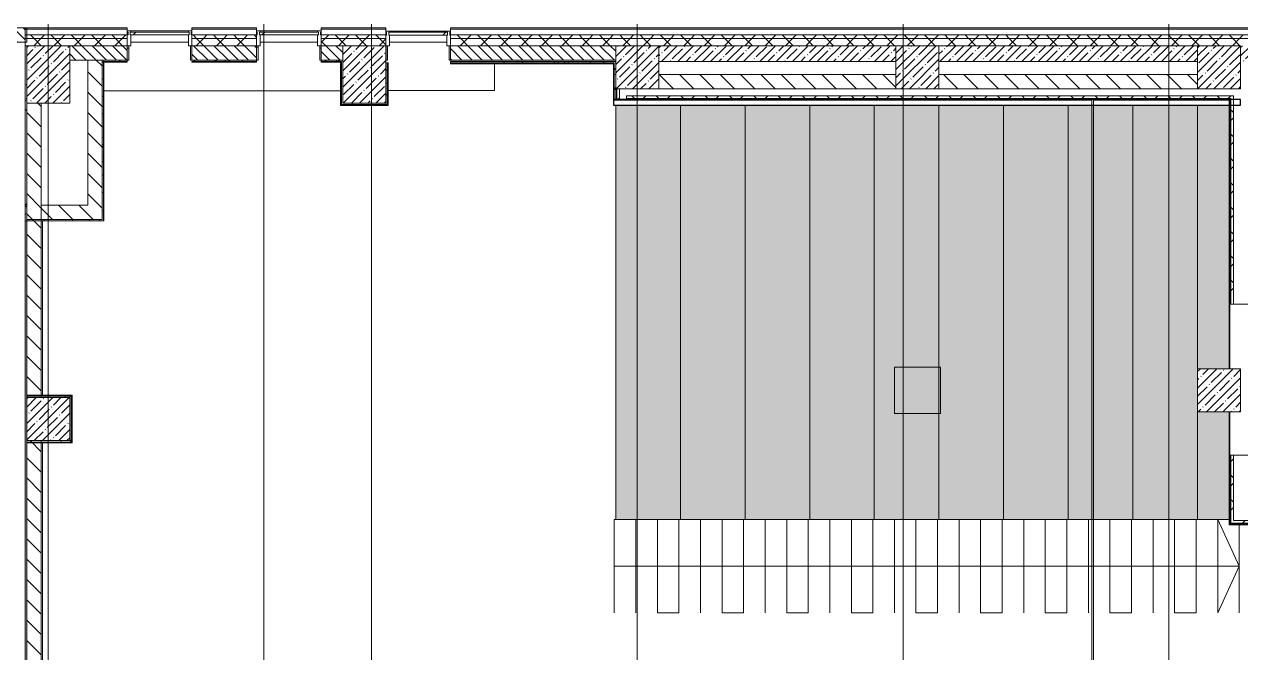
# Model space of a CAD drawing. Header units: millimetres. Extents: x -1113 to 415037, y -3642 to 354837.
# Drawn here: x 162448 to 179382, y 18647 to 27398 of the extents above; entities that cross this region are included whole.
import ezdxf

# ---------------------------------------------------------------- set-up
doc = ezdxf.new("R2010")
doc.units = ezdxf.units.MM
for name, color, linetype, lineweight in [('A-AREA-BNDY', 7, 'Continuous', 5), ('A-GLAZ-CURT', 7, 'Continuous', 9), ('A-GLAZ-CURT-1', 7, 'Continuous', 5), ('A-GLAZ-CURT-2', 7, 'Continuous', 20), ('A-GLAZ-CWMG', 7, 'Continuous', 9), ('A-GLAZ-CWMG-1', 7, 'Continuous', 20), ('A-WALL', 7, 'Continuous', 5), ('A-WALL-2', 7, 'Continuous', 30), ('I-WALL', 7, 'Continuous', 5), ('S-COLS', 7, 'Continuous', 9), ('S-COLS-1', 7, 'Continuous', 5), ('S-STRS', 7, 'Continuous', 9), ('S-STRS-ANNO', 7, 'Continuous', 5), ('Оси', 7, 'Continuous', 9)]:
    doc.layers.add(name, color=color, linetype=linetype, lineweight=lineweight)
for name, color, linetype, lineweight, true_color in [('A-WALL-1', 9, 'Continuous', 5, 0x808080), ('A-WALL-FNSH-1', 9, 'Continuous', 5, 0x808080), ('S-STRS-1', 7, 'Continuous', 9, 0xeef6ff)]:
    doc.layers.add(name, color=color, linetype=linetype, lineweight=lineweight, true_color=true_color)
pattern_1 = [(45, (148772.12, -1e-08), (-141.4214, 141.4214), []), (135, (148772.12, -1e-08), (-141.4214, -141.4214), [])]
pattern_2 = [(135, (148772.12, -1e-08), (-70.71068, -70.71068), [])]
pattern_3 = [(135, (148772.12, -1e-08), (-141.4214, -141.4214), [])]
pattern_4 = [(0, (148772.123, -1e-08), (243.84, 60.96), [20.117, -162.763, 20.117, -162.763, -975.36]), (0, (148772.123, -1e-08), (243.84, 60.96), [-365.76, 20.117, -345.643, 20.117, -162.763, -426.72]), (0, (148772.123, -1e-08), (243.84, 60.96), [-914.4, 20.117, -101.803, 20.117, -284.683]), (120, (148863.563, 30.48), (-174.71291, 180.69163), [20.117, -162.763, 20.117, -162.763, -975.36]), (120, (148863.563, 30.48), (-174.71291, 180.69163), [-365.76, 20.117, -345.643, 20.117, -162.763, -426.72]), (120, (148863.563, 30.48), (-174.71291, 180.69163), [-914.4, 20.117, -101.803, 20.117, -284.683]), (240, (148894.043, 152.4), (-69.12709, -241.65163), [20.117, -162.763, 20.117, -162.763, -975.36]), (240, (148894.043, 152.4), (-69.12709, -241.65163), [-365.76, 20.117, -345.643, 20.117, -162.763, -426.72]), (240, (148894.043, 152.4), (-69.12709, -241.65163), [-914.4, 20.117, -101.803, 20.117, -284.683])]
pattern_5 = [(0, (148772.12, -1e-08), (812.8, 203.2), [67.056, -542.544, 67.056, -542.544, -3251.2]), (0, (148772.12, -1e-08), (812.8, 203.2), [-1219.2, 67.056, -1152.144, 67.056, -542.544, -1422.4]), (0, (148772.12, -1e-08), (812.8, 203.2), [-3048, 67.056, -339.344, 67.056, -948.944]), (120, (149076.92, 101.6), (-582.3764, 602.3054), [67.056, -542.544, 67.056, -542.544, -3251.2]), (120, (149076.92, 101.6), (-582.3764, 602.3054), [-1219.2, 67.056, -1152.144, 67.056, -542.544, -1422.4]), (120, (149076.92, 101.6), (-582.3764, 602.3054), [-3048, 67.056, -339.344, 67.056, -948.944]), (240, (149178.52, 508), (-230.4236, -805.5054), [67.056, -542.544, 67.056, -542.544, -3251.2]), (240, (149178.52, 508), (-230.4236, -805.5054), [-1219.2, 67.056, -1152.144, 67.056, -542.544, -1422.4]), (240, (149178.52, 508), (-230.4236, -805.5054), [-3048, 67.056, -339.344, 67.056, -948.944])]
pattern_6 = [(135, (148772.12, -1e-08), (-169.7056, -169.7056), []), (225, (148772.12, -1e-08), (169.7056, -169.7056), [])]

# ---------------------------------------------------------------- blocks, each defined once
blk = doc.blocks.new('BSC_Колонна _Прямоугольная - 600х800-24078684-Объем проектирования 2 этажа')
at = {"layer": 'S-COLS-1'}
h = blk.add_hatch(dxfattribs=at)
h.set_pattern_fill('FP_21', color=256, style=0, pattern_type=2)
h.set_pattern_definition([(45, (-14010, -26700), (-114.04925, 114.04925), []), (45, (-13895.95, -26700), (-114.04925, 114.04925), [201.613, -40.323, 6.706, -33.617])])
h.paths.add_polyline_path([(-100, -400), (300, -400), (300, 400), (-300, 400), (-300, -400), (-166, -400)])
for p, q in [((300, 400), (-300, 400)), ((-300, 400), (-300, -400)), ((300, -400), (300, 400)), ((-300, -400), (300, -400))]:
    blk.add_line(p, q, dxfattribs=at)
blk = doc.blocks.new('BSC_Колонна _Прямоугольная - 600х600-V295-Объем проектирования 2 этажа')
at = {"layer": 'S-COLS-1'}
h = blk.add_hatch(dxfattribs=at)
h.set_pattern_fill('FP_27', color=256, style=0, pattern_type=2)
h.set_pattern_definition([(45, (-14010, -21900), (-114.0493, 114.0493), []), (45, (-13895.95, -21900), (-114.0493, 114.0493), [201.613, -40.323, 6.706, -33.617])])
h.paths.add_polyline_path([(-300, -300), (300, -300), (300, 300), (-300, 300), (-300, -300)])
for p, q in [((300, 300), (-300, 300)), ((-300, 300), (-300, -300)), ((300, -300), (300, 300)), ((-300, -300), (300, -300))]:
    blk.add_line(p, q, dxfattribs=at)
blk = doc.blocks.new('BSC_Колонна _Прямоугольная - 600х600-V297-Объем проектирования 2 этажа')
at = {"layer": 'S-COLS-1'}
h = blk.add_hatch(dxfattribs=at)
h.set_pattern_fill('FP_29', color=256, style=0, pattern_type=2)
h.set_pattern_definition([(45, (-26110, -26800), (-114.04925, 114.04925), []), (45, (-25995.95, -26800), (-114.04925, 114.04925), [201.613, -40.323, 6.706, -33.617])])
h.paths.add_polyline_path([(300, -300), (300, 300), (-300, 300), (-300, -300)])
for p, q in [((300, 300), (-300, 300)), ((-300, 300), (-300, -300)), ((300, -300), (300, 300)), ((-300, -300), (300, -300))]:
    blk.add_line(p, q, dxfattribs=at)
blk = doc.blocks.new('Прямоугольный импост - Импост структурный с накладкой - 190мм-22856075-Объем проектирования 2 этажа')
at = {"layer": 'A-GLAZ-CWMG-1'}
for p, q in [((0, 190), (-50, 190)), ((-50, 190), (-50, 40)), ((0, 40), (0, 190)), ((-50, 40), (-40, 40)), ((-40, 0), (-50, 0)), ((-50, 0), (-50, -17)), ((-40, 40), (-40, 0)), ((-10, 0), (-10, 40)), ((-10, 40), (0, 40)), ((0, 0), (-10, 0)), ((0, -17), (0, 0)), ((-50, -17), (0, -17))]:
    blk.add_line(p, q, dxfattribs=at)
blk = doc.blocks.new('Прямоугольный импост - Импост структурный с накладкой - 190мм-V301-Объем проектирования 2 этажа')
at = {"layer": 'A-GLAZ-CWMG-1'}
for p, q in [((0, 190), (-50, 190)), ((-50, 190), (-50, 40)), ((0, 40), (0, 188)), ((-50, 40), (-40, 40)), ((-40, 0), (-50, 0)), ((-50, 0), (-50, -17)), ((-40, 40), (-40, 0)), ((-10, 0), (-10, 40)), ((-10, 40), (0, 40)), ((0, 0), (-10, 0)), ((0, -17), (0, 0)), ((-50, -17), (0, -17))]:
    blk.add_line(p, q, dxfattribs=at)
blk = doc.blocks.new('Системная панель - Стекло - 40мм-V317-Объем проектирования 2 этажа')
at = {"layer": 'A-GLAZ-CURT-1'}
h = blk.add_hatch(dxfattribs=at)
h.set_pattern_fill('FP_51', color=256, style=0, pattern_type=2)
h.set_pattern_definition([(45, (-17560.26, -27090), (-565.685, 565.685), [400, -1200]), (45, (-17960.26, -27290), (-565.685, 565.685), [1200, -400]), (45, (-17160.26, -27490), (-565.685, 565.685), [400, -1200])])
h.paths.add_polyline_path([(400, -40), (410, -40), (410, 0), (-410, 0), (-410, -40), (97, -40)])
at = {"layer": 'A-GLAZ-CURT-2'}
for p, q in [((410, 0), (-410, 0)), ((-410, 0), (-410, -40)), ((-410, -40), (410, -40)), ((410, -40), (410, 0))]:
    blk.add_line(p, q, dxfattribs=at)
blk = doc.blocks.new('Системная панель - Стекло - 40мм-V318-Объем проектирования 2 этажа')
at = {"layer": 'A-GLAZ-CURT-1'}
h = blk.add_hatch(dxfattribs=at)
h.set_pattern_fill('FP_52', color=256, style=0, pattern_type=2)
h.set_pattern_definition([(45, (-19360.26, -27088.3), (-565.685, 565.685), [400, -1200]), (45, (-19760.26, -27288.3), (-565.685, 565.685), [1200, -400]), (45, (-18960.26, -27488.3), (-565.685, 565.685), [400, -1200])])
h.paths.add_polyline_path([(-257, -40), (410, -38), (410, 0), (-410, 0), (-410, -40), (-400, -40)])
at = {"layer": 'A-GLAZ-CURT-2'}
for p, q in [((410, 0), (-410, 0)), ((-410, 0), (-410, -40)), ((-410, -40), (410, -40)), ((410, -40), (410, 0))]:
    blk.add_line(p, q, dxfattribs=at)
blk = doc.blocks.new('BSC_Колонна _Прямоугольная - 600х600-V331-Объем проектирования 2 этажа')
at = {"layer": 'S-COLS-1'}
h = blk.add_hatch(dxfattribs=at)
h.set_pattern_fill('FP_80', color=256, style=0, pattern_type=2)
h.set_pattern_definition([(45, (-30310, -26800), (-114.04925, 114.04925), []), (45, (-30195.95, -26800), (-114.04925, 114.04925), [201.613, -40.323, 6.706, -33.617])])
h.paths.add_polyline_path([(157, -300), (300, -300), (300, 300), (-300, 300), (-300, -300), (150, -300)])
for p, q in [((300, 300), (-300, 300)), ((-300, 300), (-300, -300)), ((300, -300), (300, 300)), ((-300, -300), (300, -300))]:
    blk.add_line(p, q, dxfattribs=at)
blk = doc.blocks.new('Прямоугольный импост - Импост структурный с накладкой - 160мм Темный-33186089-Объем проектирования 2 этажа')
at = {"layer": 'A-GLAZ-CWMG'}
for p, q in [((16960, 27307), (17760, 27307)), ((16960, 27150), (17760, 27150))]:
    blk.add_line(p, q, dxfattribs=at)
blk = doc.blocks.new('Прямоугольный импост - Импост структурный с накладкой - 190мм-V342-Объем проектирования 2 этажа')
at = {"layer": 'A-GLAZ-CWMG-1'}
for p, q in [((-50, 40), (-50, 190)), ((-50, 190), (0, 190)), ((0, 190), (0, 40)), ((-40, 40), (-50, 40)), ((-50, -17), (-50, 0)), ((-50, 0), (-40, 0)), ((-40, 0), (-40, 40)), ((-10, 40), (-10, 0)), ((0, 40), (-10, 40)), ((-10, 0), (0, 0)), ((0, 0), (0, -17)), ((0, -17), (-50, -17))]:
    blk.add_line(p, q, dxfattribs=at)
blk = doc.blocks.new('Прямоугольный импост - Импост структурный с накладкой - 190мм-22856073-Объем проектирования 2 этажа')
at = {"layer": 'A-GLAZ-CWMG-1'}
for p, q in [((-50, 40), (-50, 190)), ((-50, 190), (0, 190)), ((0, 190), (0, 40)), ((-40, 40), (-50, 40)), ((-50, -17), (-50, 0)), ((-50, 0), (-40, 0)), ((-40, 0), (-40, 40)), ((-10, 40), (-10, 0)), ((0, 40), (-10, 40)), ((-10, 0), (0, 0)), ((0, 0), (0, -17)), ((0, -17), (-50, -17))]:
    blk.add_line(p, q, dxfattribs=at)
blk = doc.blocks.new('BSC_Колонна _Прямоугольная - 600х600-V356-Объем проектирования 2 этажа')
at = {"layer": 'S-COLS-1'}
h = blk.add_hatch(dxfattribs=at)
h.set_pattern_fill('FP_102', color=256, style=0, pattern_type=2)
h.set_pattern_definition([(45, (-22210, -26800), (-114.04925, 114.04925), []), (45, (-22095.95, -26800), (-114.04925, 114.04925), [201.613, -40.323, 6.706, -33.617])])
h.paths.add_polyline_path([(300, -300), (300, 300), (-300, 300), (-300, -300), (-150, -300)])
for p, q in [((300, 300), (-300, 300)), ((-300, 300), (-300, -300)), ((300, -300), (300, 300)), ((-300, -300), (300, -300))]:
    blk.add_line(p, q, dxfattribs=at)
blk = doc.blocks.new('Перекрытия 3 - Перекрытия 4-20977624-Объем проектирования 2 этажа')
at = {"layer": 'S-STRS-1'}
for points in [[(21910, 20500), (22810, 20500), (22810, 26270), (21910, 26270), (21910, 21106)], [(23390, 20500), (23710, 20500), (23710, 26270), (22810, 26270), (22810, 20500)], [(24590, 20500), (24610, 20500), (24610, 26270), (23710, 26270), (23710, 20500), (24290, 20500)], [(25510, 20500), (25510, 26270), (24610, 26270), (24610, 20500), (25490, 20500)], [(26390, 20500), (26410, 20500), (26410, 26270), (25510, 26270), (25510, 20500), (26090, 20500)], [(27290, 20500), (27310, 20500), (27310, 26270), (26410, 26270), (26410, 20500), (26990, 20500)], [(28190, 20500), (28210, 20500), (28210, 26270), (27310, 26270), (27310, 20500), (27890, 20500)], [(28210, 20500), (29110, 20500), (29110, 26270), (28210, 26270), (28210, 21106)], [(29690, 20500), (30010, 20500), (30010, 26270), (29110, 26270), (29110, 20500)]]:
    blk.add_hatch(color=256, dxfattribs=at).paths.add_polyline_path(points)
h = blk.add_hatch(color=256, dxfattribs=at)
h.paths.add_polyline_path([(30449, 20500), (30449, 22000), (30010, 22000), (30010, 20500)])
h.paths.add_polyline_path([(30449, 22600), (30449, 26270), (30010, 26270), (30010, 22600)])
at = {"layer": 'S-STRS'}
for p, q in [((21910, 26270), (21910, 20500)), ((22810, 20500), (22810, 26270)), ((23710, 20500), (23710, 26270)), ((24610, 20500), (24610, 26270)), ((25510, 20500), (25510, 26270)), ((26410, 20500), (26410, 26270)), ((27310, 20500), (27310, 26270)), ((28210, 20500), (28210, 26270)), ((29110, 20500), (29110, 26270)), ((30010, 22600), (30010, 26270)), ((30010, 20500), (30010, 22000)), ((22490, 20500), (21910, 20500)), ((23390, 20500), (22810, 20500)), ((24290, 20500), (23710, 20500)), ((25190, 20500), (24610, 20500)), ((26090, 20500), (25510, 20500)), ((26990, 20500), (26410, 20500)), ((27890, 20500), (27310, 20500)), ((28790, 20500), (28210, 20500)), ((29690, 20500), (29110, 20500)), ((30449, 20500), (30010, 20500))]:
    blk.add_line(p, q, dxfattribs=at)
blk = doc.blocks.new('BSC_Колонна _Прямоугольная - 600х800-V413-Объем проектирования 2 этажа')
at = {"layer": 'S-COLS-1'}
h = blk.add_hatch(dxfattribs=at)
h.set_pattern_fill('FP_161', color=256, style=0, pattern_type=2)
h.set_pattern_definition([(45, (-18410.26, -26700), (-114.04925, 114.04925), []), (45, (-18296.2, -26700), (-114.04925, 114.04925), [201.613, -40.323, 6.706, -33.617])])
h.paths.add_polyline_path([(-300, -400), (300, -400), (300, 400), (-300, 400)])
for p, q in [((300, 400), (-300, 400)), ((-300, 400), (-300, -400)), ((300, -400), (300, 400)), ((-300, -400), (300, -400))]:
    blk.add_line(p, q, dxfattribs=at)
blk = doc.blocks.new('Системная панель - Стекло - 40мм-V432-Объем проектирования 2 этажа')
at = {"layer": 'A-GLAZ-CURT-1'}
h = blk.add_hatch(dxfattribs=at)
h.set_pattern_fill('FP_185', color=256, style=0, pattern_type=2)
h.set_pattern_definition([(45, (-15760.26, -27090), (-565.685, 565.685), [400, -1200]), (45, (-16160.26, -27290), (-565.685, 565.685), [1200, -400]), (45, (-15360.26, -27490), (-565.685, 565.685), [400, -1200])])
h.paths.add_polyline_path([(400, -40), (410, -40), (410, 0), (-410, 0), (-410, -40), (-271, -40)])
at = {"layer": 'A-GLAZ-CURT-2'}
for p, q in [((410, 0), (-410, 0)), ((-410, 0), (-410, -40)), ((-410, -40), (410, -40)), ((410, -40), (410, 0))]:
    blk.add_line(p, q, dxfattribs=at)
blk = doc.blocks.new('Стены наклон_ амфитеатр1 - Стены наклон_ амфитеатр-33007412-Объем проектирования 2 этажа')
at = {"layer": 'A-WALL-2'}
for p, q in [((21879, 26351), (21879, 26270)), ((30610, 26351), (21879, 26351)), ((21879, 26270), (30610, 26270)), ((30610, 26270), (30610, 26351))]:
    blk.add_line(p, q, dxfattribs=at)
blk = doc.blocks.new('BSC_Колонна _Прямоугольная - 600х600-V511-Объем проектирования 2 этажа')
at = {"layer": 'S-COLS-1'}
h = blk.add_hatch(dxfattribs=at)
h.set_pattern_fill('FP_179', color=256, style=0, pattern_type=2)
h.set_pattern_definition([(45, (-30310, -22300), (-114.04925, 114.04925), []), (45, (-30195.95, -22300), (-114.04925, 114.04925), [201.613, -40.323, 6.706, -33.617])])
h.paths.add_polyline_path([(-68, -300), (300, -300), (300, 300), (-300, 300), (-300, -300)])
for p, q in [((300, 300), (-300, 300)), ((-300, 300), (-300, -300)), ((300, -300), (300, 300)), ((-300, -300), (300, -300))]:
    blk.add_line(p, q, dxfattribs=at)

msp = doc.modelspace()

# ---------------------------------------------------------------- hatches: boundary and pattern name
at = {"layer": 'A-WALL'}
h = msp.add_hatch(dxfattribs=at)
h.set_pattern_fill('FP_2', color=256, style=0, pattern_type=2)
h.set_pattern_definition(pattern_2)
h.paths.add_polyline_path([(162461, 27150), (162461, 27330), (162480, 27330), (162482, 27350), (162232, 27350), (162232, 27150)])
h.paths.add_polyline_path([(152882, 27150), (152882, 27350), (152832, 27350), (152833, 27150)])
h = msp.add_hatch(dxfattribs=at)
h.set_pattern_fill('FP_24', color=256, style=0, pattern_type=2)
h.set_pattern_definition(pattern_1)
h.paths.add_polyline_path([(168382, 27200), (182482, 27201), (182482, 27250), (168382, 27250)])
h.paths.add_polyline_path([(164807, 27200), (165682, 27200), (165682, 27250), (164782, 27250), (164782, 27200)])
h.paths.add_polyline_path([(162682, 27200), (163882, 27200), (163882, 27250), (162461, 27250), (162461, 27200), (162616, 27200)])
h.paths.add_polyline_path([(166582, 27200), (167482, 27200), (167482, 27250), (166582, 27250)])
h = msp.add_hatch(dxfattribs=at)
h.set_pattern_fill('FP_24', color=256, style=0, pattern_type=2)
h.set_pattern_definition(pattern_1)
h.paths.add_polyline_path([(177882, 27100), (182382, 27100), (182382, 27200), (168382, 27200), (168382, 27100), (177071, 27100)])
h.paths.add_polyline_path([(166582, 27100), (167482, 27100), (167482, 27200), (166582, 27200)])
h.paths.add_polyline_path([(164782, 27100), (165682, 27100), (165682, 27200), (164782, 27200)])
h.paths.add_polyline_path([(163882, 27100), (163882, 27200), (162461, 27200), (162461, 27100), (163532, 27100)])
h = msp.add_hatch(dxfattribs=at)
h.set_pattern_fill('FP_2', color=256, style=0, pattern_type=2)
h.set_pattern_definition(pattern_2)
h.paths.add_polyline_path([(168398, 26900), (170682, 26900), (170682, 27100), (168382, 27100), (168382, 26900)])
h.paths.add_polyline_path([(164796, 26900), (165682, 26900), (165682, 27100), (164782, 27100), (164782, 26900)])
h.paths.add_polyline_path([(166882, 26900), (166882, 27100), (166582, 27100), (166582, 26900)])
h.paths.add_polyline_path([(163082, 26900), (163882, 26900), (163882, 27100), (163082, 27100), (163082, 26988)])
at = {"layer": 'I-WALL'}
h = msp.add_hatch(dxfattribs=at)
h.set_pattern_fill('FP_191', color=256, style=0, pattern_type=2)
h.set_pattern_definition(pattern_4)
h.paths.add_polyline_path([(162462, 24660), (162482, 24660), (162482, 27100), (162462, 27100), (162462, 25208)])
h = msp.add_hatch(dxfattribs=at)
h.set_pattern_fill('FP_191', color=256, style=0, pattern_type=2)
h.set_pattern_definition(pattern_4)
h.paths.add_polyline_path([(163882, 26900), (163902, 26901), (163902, 27100), (163882, 27100)])
h = msp.add_hatch(dxfattribs=at)
h.set_pattern_fill('FP_191', color=256, style=0, pattern_type=2)
h.set_pattern_definition(pattern_4)
h.paths.add_polyline_path([(164782, 26900), (164782, 27100), (164762, 27098), (164762, 26900)])
h = msp.add_hatch(dxfattribs=at)
h.set_pattern_fill('FP_191', color=256, style=0, pattern_type=2)
h.set_pattern_definition(pattern_4)
h.paths.add_polyline_path([(165682, 26900), (165702, 26900), (165702, 27100), (165682, 27100)])
h = msp.add_hatch(dxfattribs=at)
h.set_pattern_fill('FP_191', color=256, style=0, pattern_type=2)
h.set_pattern_definition(pattern_4)
h.paths.add_polyline_path([(166562, 26900), (166582, 26900), (166582, 27100), (166562, 27098), (166562, 26902)])
h = msp.add_hatch(dxfattribs=at)
h.set_pattern_fill('FP_1', color=256, style=0, pattern_type=2)
h.set_pattern_definition([(45, (148772.12, -1e-08), (-114.04925, 114.04925), []), (45, (148886.17, -1e-08), (-114.04925, 114.04925), [201.612, -40.322, 6.706, -33.617])])
h.paths.add_polyline_path([(181407, 26880), (181782, 26880), (181782, 27100), (179382, 27100), (179382, 26880), (179962, 26880)])
h.paths.add_polyline_path([(171289, 26880), (174582, 26880), (174582, 27100), (171282, 27100), (171282, 26880)])
h.paths.add_polyline_path([(175182, 26880), (178782, 26880), (178782, 27100), (175182, 27100), (175182, 26994)])
h = msp.add_hatch(dxfattribs=at)
h.set_pattern_fill('FP_23', color=256, style=0, pattern_type=2)
h.set_pattern_definition(pattern_3)
h.paths.add_polyline_path([(163532, 24680), (163532, 26900), (163332, 26900), (163332, 24680)])
h = msp.add_hatch(dxfattribs=at)
h.set_pattern_fill('FP_191', color=256, style=0, pattern_type=2)
h.set_pattern_definition(pattern_4)
h.paths.add_polyline_path([(163532, 24680), (163552, 24680), (163552, 26900), (163532, 26900), (163532, 24880)])
h = msp.add_hatch(dxfattribs=at)
h.set_pattern_fill('FP_191', color=256, style=0, pattern_type=2)
h.set_pattern_definition(pattern_4)
h.paths.add_polyline_path([(165682, 26880), (165682, 26900), (164807, 26900), (164807, 26880), (165507, 26880)])
h.paths.add_polyline_path([(166582, 26880), (166882, 26880), (166882, 26900), (166582, 26900)])
h.paths.add_polyline_path([(163882, 26880), (163882, 26900), (163552, 26900), (163552, 26880), (163579, 26880)])
h = msp.add_hatch(dxfattribs=at)
h.set_pattern_fill('FP_191', color=256, style=0, pattern_type=2)
h.set_pattern_definition(pattern_4)
h.paths.add_polyline_path([(166862, 26280), (166882, 26280), (166882, 26880), (166862, 26878), (166862, 26300)])
h = msp.add_hatch(dxfattribs=at)
h.set_pattern_fill('FP_191', color=256, style=0, pattern_type=2)
h.set_pattern_definition(pattern_4)
h.paths.add_polyline_path([(167502, 26300), (167502, 26860), (167482, 26860), (167482, 26300)])
h = msp.add_hatch(dxfattribs=at)
h.set_pattern_fill('FP_191', color=256, style=0, pattern_type=2)
h.set_pattern_definition(pattern_4)
h.paths.add_polyline_path([(170662, 26860), (170682, 26860), (170682, 26880), (168382, 26880), (168382, 26860), (168398, 26860)])
h = msp.add_hatch(dxfattribs=at)
h.set_pattern_fill('FP_191', color=256, style=0, pattern_type=2)
h.set_pattern_definition(pattern_4)
h.paths.add_polyline_path([(170682, 26490), (170682, 26860), (170662, 26860), (170662, 26490)])
h = msp.add_hatch(dxfattribs=at)
h.set_pattern_fill('FP_23', color=256, style=0, pattern_type=2)
h.set_pattern_definition(pattern_3)
h.paths.add_polyline_path([(171282, 26500), (174582, 26501), (174582, 26700), (171282, 26700), (171282, 26501)])
h = msp.add_hatch(dxfattribs=at)
h.set_pattern_fill('FP_23', color=256, style=0, pattern_type=2)
h.set_pattern_definition(pattern_3)
h.paths.add_polyline_path([(175182, 26501), (178782, 26501), (178782, 26700), (175182, 26700), (175182, 26501)])
h = msp.add_hatch(dxfattribs=at)
h.set_pattern_fill('FP_197', color=256, style=0, pattern_type=2)
h.set_pattern_definition(pattern_6)
h.paths.add_polyline_path([(170732, 26351), (170732, 26500), (170695, 26500), (170695, 26351)])
h = msp.add_hatch(dxfattribs=at)
h.set_pattern_fill('FP_23', color=256, style=0, pattern_type=2)
h.set_pattern_definition(pattern_3)
h.paths.add_polyline_path([(162482, 15200), (162682, 15200), (162682, 17850), (162482, 17850), (162482, 15226)])
h.paths.add_polyline_path([(162482, 18450), (162682, 18450), (162682, 21600), (162482, 21600), (162482, 18485)])
h.paths.add_polyline_path([(162482, 22200), (162682, 22200), (162682, 26300), (162482, 26300), (162482, 22226)])
h = msp.add_hatch(dxfattribs=at)
h.set_pattern_fill('FP_191', color=256, style=0, pattern_type=2)
h.set_pattern_definition(pattern_4)
h.paths.add_polyline_path([(167482, 26280), (167502, 26280), (167502, 26300), (166882, 26300), (166882, 26280), (166953, 26280)])
h = msp.add_hatch(dxfattribs=at)
h.set_pattern_fill('FP_197', color=256, style=0, pattern_type=2)
h.set_pattern_definition(pattern_6)
h.paths.add_polyline_path([(179239, 26364), (179245, 26364), (179245, 26401), (170832, 26401), (170832, 26364), (179232, 26364)])
h = msp.add_hatch(dxfattribs=at)
h.set_pattern_fill('FP_196', color=256, style=0, pattern_type=2)
h.set_pattern_definition(pattern_5)
h.paths.add_polyline_path([(175182, 26351), (179232, 26351), (179232, 26364), (170832, 26364), (170832, 26351), (174282, 26351)])
h = msp.add_hatch(dxfattribs=at)
h.set_pattern_fill('FP_196', color=256, style=0, pattern_type=2)
h.set_pattern_definition(pattern_5)
h.paths.add_polyline_path([(179239, 20453), (179245, 20453), (179245, 21400), (179232, 21400), (179232, 20453)])
h.paths.add_polyline_path([(179245, 23500), (179245, 26270), (179232, 26270), (179232, 23500)])
h.paths.add_polyline_path([(179239, 26351), (179245, 26351), (179245, 26364), (179232, 26364), (179232, 26351), (179238, 26351)])
h = msp.add_hatch(dxfattribs=at)
h.set_pattern_fill('FP_197', color=256, style=0, pattern_type=2)
h.set_pattern_definition(pattern_6)
h.paths.add_polyline_path([(179245, 20490), (179282, 20490), (179282, 21400), (179245, 21400), (179245, 20500)])
h.paths.add_polyline_path([(179282, 23500), (179282, 26270), (179245, 26270), (179245, 23500)])
h.paths.add_polyline_path([(179245, 26351), (179282, 26351), (179282, 26401), (179245, 26401), (179245, 26364)])
h = msp.add_hatch(dxfattribs=at)
h.set_pattern_fill('FP_23', color=256, style=0, pattern_type=2)
h.set_pattern_definition(pattern_3)
h.paths.add_polyline_path([(163108, 24680), (163332, 24680), (163332, 24880), (162682, 24880), (162682, 24680), (163082, 24680)])
h = msp.add_hatch(dxfattribs=at)
h.set_pattern_fill('FP_191', color=256, style=0, pattern_type=2)
h.set_pattern_definition(pattern_4)
h.paths.add_polyline_path([(162462, 15200), (162482, 15200), (162482, 24660), (162462, 24659), (162462, 15978)])
h = msp.add_hatch(dxfattribs=at)
h.set_pattern_fill('FP_191', color=256, style=0, pattern_type=2)
h.set_pattern_definition(pattern_4)
h.paths.add_polyline_path([(163552, 24660), (163552, 24680), (162682, 24680), (162682, 24662), (162703, 24660), (163532, 24660)])
h.paths.add_polyline_path([(162482, 24660), (162482, 24660), (162482, 24680)])
h = msp.add_hatch(dxfattribs=at)
h.set_pattern_fill('FP_191', color=256, style=0, pattern_type=2)
h.set_pattern_definition(pattern_4)
h.paths.add_polyline_path([(162703, 22200), (163082, 22200), (163082, 22220), (162682, 22218), (162682, 22200)])
h.paths.add_polyline_path([(162482, 22200), (162482, 22200), (162482, 22220)])
h = msp.add_hatch(dxfattribs=at)
h.set_pattern_fill('FP_191', color=256, style=0, pattern_type=2)
h.set_pattern_definition(pattern_4)
h.paths.add_polyline_path([(162703, 21580), (163092, 21580), (163092, 21600), (162682, 21600), (162682, 21582)])
h.paths.add_polyline_path([(162482, 21580), (162482, 21580), (162482, 21600)])
h = msp.add_hatch(dxfattribs=at)
h.set_pattern_fill('FP_197', color=256, style=0, pattern_type=2)
h.set_pattern_definition(pattern_6)
h.paths.add_polyline_path([(182032, 20453), (182045, 20454), (182045, 20490), (179245, 20490), (179245, 20453), (181407, 20453)])
h = msp.add_hatch(dxfattribs=at)
h.set_pattern_fill('FP_196', color=256, style=0, pattern_type=2)
h.set_pattern_definition(pattern_5)
h.paths.add_polyline_path([(181836, 20440), (182032, 20440), (182032, 20453), (179232, 20453), (179232, 20440), (181407, 20440)])

# ---------------------------------------------------------------- linework, layer by layer
at = {"layer": 'A-AREA-BNDY', "flags": 128}
msp.add_lwpolyline([(177312, 15361), (177312, 26340), (170651, 26340), (170651, 26849), (168993, 26849), (168993, 26476), (167513, 26476), (167513, 26269), (166851, 26269), (166851, 26474), (163553, 26474), (163553, 24659), (162482, 24659), (162482, 22232), (163113, 22232), (163113, 21569), (162482, 21569), (162482, 18490)], dxfattribs=at)
for points in [[(177332, 26340), (177332, 15361), (179813, 15361), (179813, 14011), (181751, 14011), (181751, 18481), (182021, 18481), (182021, 18870), (182032, 18870), (182032, 20270), (182021, 20270), (182021, 20429), (179221, 20429), (179221, 22000), (178782, 22000), (178782, 22600), (179221, 22600), (179221, 26340)], [(175203, 22621), (175203, 21979), (174561, 21979), (174561, 22621)]]:
    msp.add_lwpolyline(points, close=True, dxfattribs=at)
at = {"layer": 'A-WALL'}
for p, q in [((163882, 27330), (162461, 27330)), ((165682, 27330), (164782, 27330)), ((167482, 27330), (166582, 27330)), ((182612, 27330), (168382, 27330)), ((163882, 27250), (162461, 27250)), ((163882, 27200), (162461, 27200)), ((163902, 27100), (163082, 27100)), ((165702, 27100), (164762, 27100)), ((165682, 27250), (164782, 27250)), ((165682, 27200), (164782, 27200)), ((166882, 27100), (166562, 27100)), ((167482, 27250), (166582, 27250)), ((167482, 27200), (166582, 27200)), ((170682, 27100), (168362, 27100)), ((182532, 27250), (168382, 27250)), ((182482, 27200), (168382, 27200)), ((174582, 27100), (171282, 27100)), ((178782, 27100), (175182, 27100)), ((163082, 26900), (163902, 26900)), ((163552, 26880), (163882, 26880)), ((163552, 26880), (163552, 24660)), ((163553, 26869), (163552, 26869)), ((164762, 26900), (165702, 26900)), ((164807, 26880), (165682, 26880)), ((166882, 26900), (166562, 26900)), ((166582, 26880), (166862, 26880)), ((166862, 26880), (166862, 26280)), ((168382, 26860), (170662, 26860)), ((170662, 26849), (170662, 26860)), ((170695, 26351), (170695, 26500)), ((170732, 26351), (170732, 26500)), ((179282, 26401), (170832, 26401)), ((170832, 26401), (170832, 26351)), ((179245, 26364), (170832, 26364)), ((179232, 26351), (179232, 23500)), ((179245, 26364), (179245, 23500)), ((179282, 26401), (179282, 23500)), ((163092, 21580), (162482, 21580)), ((179245, 21400), (179245, 20453)), ((179282, 21400), (179282, 20490)), ((179282, 20490), (182082, 20490)), ((179245, 20453), (182045, 20453))]:
    msp.add_line(p, q, dxfattribs=at)
at = {"layer": 'A-WALL-1'}
for p, q in [((162482, 27350), (162232, 27350)), ((162461, 27330), (162461, 27150)), ((162482, 27150), (162482, 27350)), ((163882, 27100), (163882, 27330)), ((164782, 27330), (164782, 27100)), ((165682, 27100), (165682, 27330)), ((166582, 27330), (166582, 27100)), ((167482, 27100), (167482, 27330)), ((168382, 27330), (168382, 27100)), ((162232, 27150), (162482, 27150)), ((162461, 27100), (162482, 27100)), ((162482, 27100), (162462, 27100)), ((163082, 27100), (163882, 27100)), ((163882, 27100), (163882, 26880)), ((163902, 26900), (163902, 27100)), ((164762, 27100), (164762, 26900)), ((164782, 27100), (165682, 27100)), ((164782, 27100), (164782, 26900)), ((165682, 27100), (165682, 26880)), ((165702, 26900), (165702, 27100)), ((166562, 27100), (166562, 26900)), ((166582, 27100), (166882, 27100)), ((166582, 26880), (166582, 27100)), ((167502, 27100), (167482, 27100)), ((167502, 26900), (167502, 27100)), ((168362, 27100), (168362, 26900)), ((168382, 27100), (170682, 27100)), ((168382, 27100), (168382, 26900)), ((171282, 27100), (174582, 27100)), ((175182, 27100), (178782, 27100)), ((163332, 26900), (163332, 24880)), ((163532, 24680), (163532, 26900)), ((164807, 26900), (164807, 26880)), ((167482, 26900), (167502, 26900)), ((167502, 26860), (167482, 26860)), ((167502, 26280), (167502, 26860)), ((168362, 26900), (170682, 26900)), ((170682, 26880), (168382, 26880)), ((168382, 26880), (168382, 26860)), ((170662, 26860), (170662, 26490)), ((171282, 26880), (174582, 26880)), ((175182, 26880), (178782, 26880)), ((174582, 26700), (171282, 26700)), ((178782, 26700), (175182, 26700)), ((170662, 26490), (170682, 26490)), ((170682, 26490), (170682, 26500)), ((170682, 26500), (170682, 26351)), ((174582, 26501), (171282, 26501)), ((171282, 26500), (174582, 26500)), ((178782, 26501), (175182, 26501)), ((175182, 26500), (178782, 26500)), ((162482, 26300), (162482, 22200)), ((162482, 24680), (162482, 26300)), ((162682, 22200), (162682, 26300)), ((166862, 26280), (167502, 26280)), ((170682, 26351), (179232, 26351)), ((163332, 24880), (162682, 24880)), ((162461, 24660), (162462, 24660)), ((162462, 24660), (162462, 24659)), ((163532, 24680), (162482, 24680)), ((162482, 22220), (162482, 24660)), ((179232, 23500), (179582, 23500)), ((162692, 22220), (162482, 22220)), ((163082, 22200), (163082, 22220)), ((162482, 21600), (162482, 18450)), ((162482, 18450), (162482, 21580)), ((162682, 18450), (162682, 21600)), ((163092, 21600), (163082, 21600)), ((163092, 21580), (163092, 21600)), ((179582, 21400), (179232, 21400)), ((179232, 20440), (181836, 20440))]:
    msp.add_line(p, q, dxfattribs=at)
at = {"layer": 'A-WALL-FNSH-1'}
for p, q in [((162461, 27350), (162461, 27330)), ((163882, 27350), (162482, 27350)), ((163882, 27330), (163882, 27350)), ((165682, 27350), (164782, 27350)), ((164782, 27350), (164782, 27330)), ((165682, 27330), (165682, 27350)), ((167482, 27350), (166582, 27350)), ((166582, 27350), (166582, 27330)), ((167482, 27330), (167482, 27350)), ((182632, 27350), (168382, 27350)), ((168382, 27350), (168382, 27330)), ((162461, 27100), (162461, 24659)), ((162462, 24660), (162462, 27150)), ((163903, 27100), (163902, 27100)), ((163903, 26900), (163903, 27100)), ((164761, 27100), (164761, 26900)), ((164762, 27100), (164761, 27100)), ((165703, 27100), (165702, 27100)), ((165703, 26900), (165703, 27100)), ((166561, 27100), (166561, 26900)), ((166562, 27100), (166561, 27100)), ((167503, 27100), (167502, 27100)), ((167503, 26900), (167503, 27100)), ((168361, 27100), (168361, 26900)), ((168362, 27100), (168361, 27100)), ((163553, 26869), (163882, 26869)), ((163553, 24659), (163553, 26869)), ((163882, 26869), (163882, 26880)), ((163902, 26900), (163903, 26900)), ((164761, 26900), (164762, 26900)), ((164807, 26880), (164782, 26880)), ((164782, 26880), (164782, 26869)), ((164782, 26869), (165682, 26869)), ((165682, 26869), (165682, 26880)), ((165702, 26900), (165703, 26900)), ((166561, 26900), (166562, 26900)), ((166582, 26880), (166582, 26869)), ((166582, 26869), (166851, 26869)), ((166851, 26869), (166851, 26269)), ((167502, 26900), (167503, 26900)), ((167513, 26860), (167502, 26860)), ((167513, 26269), (167513, 26860)), ((168361, 26900), (168362, 26900)), ((168382, 26860), (168382, 26849)), ((168382, 26849), (170651, 26849)), ((170651, 26849), (170651, 26351)), ((170662, 26351), (170662, 26849)), ((166851, 26269), (167513, 26269)), ((170651, 26351), (170662, 26351)), ((179232, 26340), (179221, 26340)), ((179221, 26340), (179221, 23500)), ((162461, 24659), (162461, 15200)), ((163552, 24660), (162462, 24660)), ((162462, 24659), (163553, 24659)), ((162462, 15200), (162462, 24659)), ((162702, 24660), (162702, 22220)), ((162703, 22220), (162703, 24660)), ((179221, 23500), (179232, 23500)), ((163102, 22221), (162692, 22221)), ((162692, 22221), (162692, 22220)), ((162692, 22220), (163103, 22220)), ((163102, 22221), (163102, 21579)), ((163103, 21580), (163103, 22220)), ((162702, 21580), (162702, 18471)), ((162703, 18471), (162703, 21579)), ((162703, 21579), (163102, 21579)), ((163103, 21580), (163092, 21580)), ((179232, 21400), (179221, 21400)), ((179221, 21400), (179221, 20429)), ((179232, 20440), (179232, 21400)), ((179221, 20429), (182021, 20429))]:
    msp.add_line(p, q, dxfattribs=at)
at = {"layer": 'I-WALL'}
for p, q in [((162461, 27150), (162461, 27100)), ((179221, 22600), (179221, 23500)), ((179232, 23500), (179232, 22600)), ((179221, 21400), (179221, 22000)), ((179232, 22000), (179232, 21400))]:
    msp.add_line(p, q, dxfattribs=at)
at = {"layer": 'S-STRS'}
for p, q in [((170662, 20500), (170662, 19200)), ((170662, 20500), (170682, 20500)), ((170662, 20500), (170662, 19200)), ((170962, 20500), (170962, 19200)), ((170962, 20500), (170962, 19200)), ((171262, 20500), (171562, 20500)), ((171262, 20500), (171262, 19200)), ((171262, 20500), (171262, 19200)), ((171562, 20500), (171582, 20500)), ((171562, 20500), (171562, 19200)), ((171562, 20500), (171562, 19200)), ((171862, 20500), (171862, 19200)), ((171862, 20500), (171862, 19200)), ((172162, 20500), (172462, 20500)), ((172162, 20500), (172162, 19200)), ((172162, 20500), (172162, 19200)), ((172462, 20500), (172482, 20500)), ((172462, 20500), (172462, 19200)), ((172462, 20500), (172462, 19200)), ((172762, 20500), (172762, 19200)), ((172762, 20500), (172762, 19200)), ((173062, 20500), (173362, 20500)), ((173062, 20500), (173062, 19200)), ((173062, 20500), (173062, 19200)), ((173362, 20500), (173382, 20500)), ((173362, 20500), (173362, 19200)), ((173362, 20500), (173362, 19200)), ((173662, 20500), (173662, 19200)), ((173662, 20500), (173662, 19200)), ((173962, 20500), (174262, 20500)), ((173962, 20500), (173962, 19200)), ((173962, 20500), (173962, 19200)), ((174262, 20500), (174282, 20500)), ((174262, 20500), (174262, 19200)), ((174262, 20500), (174262, 19200)), ((174562, 20500), (174562, 19200)), ((174562, 20500), (174562, 19200)), ((174862, 20500), (175162, 20500)), ((174862, 20500), (174862, 19200)), ((174862, 20500), (174862, 19200)), ((175162, 20500), (175182, 20500)), ((175162, 20500), (175162, 19200)), ((175162, 20500), (175162, 19200)), ((175462, 20500), (175462, 19200)), ((175462, 20500), (175462, 19200)), ((175762, 20500), (176062, 20500)), ((175762, 20500), (175762, 19200)), ((175762, 20500), (175762, 19200)), ((176062, 20500), (176082, 20500)), ((176062, 20500), (176062, 19200)), ((176062, 20500), (176062, 19200)), ((176362, 20500), (176362, 19200)), ((176362, 20500), (176362, 19200)), ((176662, 20500), (176962, 20500)), ((176662, 20500), (176662, 19200)), ((176662, 20500), (176662, 19200)), ((176962, 20500), (176982, 20500)), ((176962, 20500), (176962, 19200)), ((176962, 20500), (176962, 19200)), ((177262, 20500), (177262, 19200)), ((177262, 20500), (177262, 19200)), ((177562, 20500), (177862, 20500)), ((177562, 20500), (177562, 19200)), ((177562, 20500), (177562, 19200)), ((177862, 20500), (177882, 20500)), ((177862, 20500), (177862, 19200)), ((177862, 20500), (177862, 19200)), ((178162, 20500), (178162, 19200)), ((178162, 20500), (178162, 19200)), ((178462, 20500), (178762, 20500)), ((178462, 20500), (178462, 19200)), ((178462, 20500), (178462, 19200)), ((178762, 20500), (178782, 20500)), ((178762, 20500), (178762, 19200)), ((178762, 20500), (178762, 19200)), ((179062, 20500), (179062, 19200)), ((179062, 20500), (179062, 19200)), ((179362, 20429), (179362, 19200)), ((171262, 19200), (171562, 19200)), ((172162, 19200), (172462, 19200)), ((173062, 19200), (173362, 19200)), ((173962, 19200), (174262, 19200)), ((174862, 19200), (175162, 19200)), ((175762, 19200), (176062, 19200)), ((176662, 19200), (176962, 19200)), ((177562, 19200), (177862, 19200)), ((178462, 19200), (178762, 19200))]:
    msp.add_line(p, q, dxfattribs=at)
at = {"layer": 'S-STRS-ANNO'}
for p, q in [((179362, 19850), (179062, 20500)), ((170662, 19850), (170962, 19850)), ((170962, 19850), (171262, 19850)), ((171262, 19850), (171562, 19850)), ((171562, 19850), (171862, 19850)), ((171862, 19850), (172162, 19850)), ((172162, 19850), (172462, 19850)), ((172462, 19850), (172762, 19850)), ((172762, 19850), (173062, 19850)), ((173062, 19850), (173362, 19850)), ((173362, 19850), (173662, 19850)), ((173662, 19850), (173962, 19850)), ((173962, 19850), (174262, 19850)), ((174262, 19850), (174562, 19850)), ((174562, 19850), (174862, 19850)), ((174862, 19850), (175162, 19850)), ((175162, 19850), (175462, 19850)), ((175462, 19850), (175762, 19850)), ((175762, 19850), (176062, 19850)), ((176062, 19850), (176362, 19850)), ((176362, 19850), (176662, 19850)), ((176662, 19850), (176962, 19850)), ((176962, 19850), (177262, 19850)), ((177262, 19850), (177562, 19850)), ((177562, 19850), (177862, 19850)), ((177862, 19850), (178162, 19850)), ((178162, 19850), (178462, 19850)), ((178462, 19850), (178762, 19850)), ((178762, 19850), (179062, 19850)), ((179062, 19850), (179362, 19850)), ((179362, 19850), (179062, 19200))]:
    msp.add_line(p, q, dxfattribs=at)
at = {"layer": 'Оси'}
for points in [[(162782, -1906), (162782, 3094), (162782, 22398), (162782, 27398)], [(165782, -1906), (165782, 3094), (165782, 22398), (165782, 27398)], [(167282, -1906), (167282, 3094), (167282, 22398), (167282, 27398)], [(170982, -1906), (170982, 3094), (170982, 22398), (170982, 27398)], [(174682, -1906), (174682, 3094), (174682, 22398), (174682, 27398)], [(178382, -1906), (178382, 3094), (178382, 22398), (178382, 27398)]]:
    msp.add_lwpolyline(points, dxfattribs=at)

# ---------------------------------------------------------------- block references
at = {"layer": 'A-GLAZ-CURT'}
for name, p in [('Системная панель - Стекло - 40мм-V432-Объем проектирования 2 этажа', (164332, 27290)), ('Системная панель - Стекло - 40мм-V317-Объем проектирования 2 этажа', (166132, 27290)), ('Системная панель - Стекло - 40мм-V318-Объем проектирования 2 этажа', (167932, 27288))]:
    msp.add_blockref(name, p, dxfattribs=at)
at = {"layer": 'A-GLAZ-CWMG', "rotation": 180}
for name, p in [('Прямоугольный импост - Импост структурный с накладкой - 190мм-22856075-Объем проектирования 2 этажа', (163882, 27290)), ('Прямоугольный импост - Импост структурный с накладкой - 190мм-22856075-Объем проектирования 2 этажа', (165682, 27290)), ('Прямоугольный импост - Импост структурный с накладкой - 190мм-V301-Объем проектирования 2 этажа', (167482, 27288))]:
    msp.add_blockref(name, p, dxfattribs=at)
at = {"layer": 'A-GLAZ-CWMG'}
for p in [(146972, 0), (148772, 0), (150572, -2)]:
    msp.add_blockref('Прямоугольный импост - Импост структурный с накладкой - 160мм Темный-33186089-Объем проектирования 2 этажа', p, dxfattribs=at)
at = {"layer": 'A-GLAZ-CWMG', "extrusion": (0, 0, -1), "rotation": 180}
for name, p in [('Прямоугольный импост - Импост структурный с накладкой - 190мм-V342-Объем проектирования 2 этажа', (-164782, 27290)), ('Прямоугольный импост - Импост структурный с накладкой - 190мм-V342-Объем проектирования 2 этажа', (-166582, 27290)), ('Прямоугольный импост - Импост структурный с накладкой - 190мм-22856073-Объем проектирования 2 этажа', (-168382, 27288))]:
    msp.add_blockref(name, p, dxfattribs=at)
at = {"layer": 'A-WALL'}
msp.add_blockref('Стены наклон_ амфитеатр1 - Стены наклон_ амфитеатр-33007412-Объем проектирования 2 этажа', (148772, 0), dxfattribs=at)
at = {"layer": 'S-COLS'}
for name, p in [('BSC_Колонна _Прямоугольная - 600х800-24078684-Объем проектирования 2 этажа', (162782, 26700)), ('BSC_Колонна _Прямоугольная - 600х800-V413-Объем проектирования 2 этажа', (167182, 26700)), ('BSC_Колонна _Прямоугольная - 600х600-V356-Объем проектирования 2 этажа', (170982, 26800)), ('BSC_Колонна _Прямоугольная - 600х600-V297-Объем проектирования 2 этажа', (174882, 26800)), ('BSC_Колонна _Прямоугольная - 600х600-V331-Объем проектирования 2 этажа', (179082, 26800)), ('BSC_Колонна _Прямоугольная - 600х600-V511-Объем проектирования 2 этажа', (179082, 22300)), ('BSC_Колонна _Прямоугольная - 600х600-V295-Объем проектирования 2 этажа', (162782, 21900))]:
    msp.add_blockref(name, p, dxfattribs=at)
at = {"layer": 'S-STRS'}
msp.add_blockref('Перекрытия 3 - Перекрытия 4-20977624-Объем проектирования 2 этажа', (148772, 0), dxfattribs=at)

doc.saveas('drawing.dxf')
